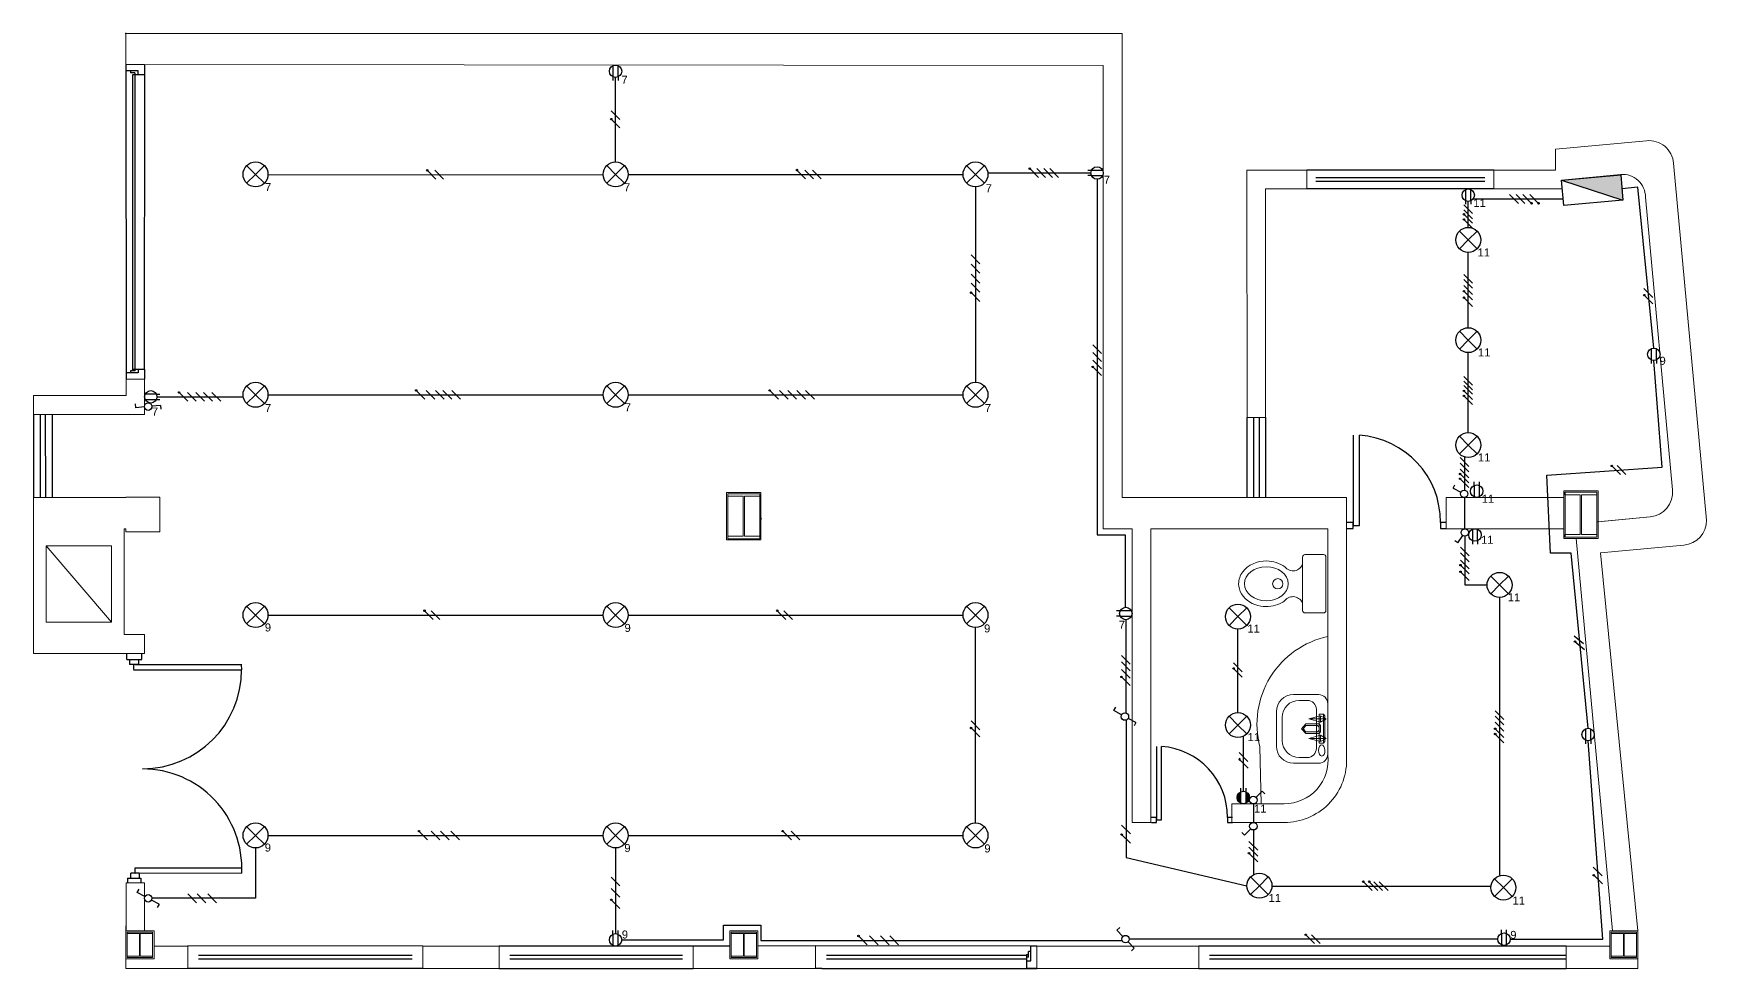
# Model space of a CAD drawing. Header units: metres. Extents: x 0 to 32.6, y 0 to 21.3.
# Drawn here: x 19.23 to 32.64, y 0 to 7.5 of the extents above; entities that cross this region are included whole.
import ezdxf

# ---------------------------------------------------------------- set-up
doc = ezdxf.new("R2010")
doc.units = ezdxf.units.M
doc.linetypes.add('ACAD_ISO02W100', pattern=[15, 12, -3])
for name, color, linetype, lineweight in [('EDaIFICIO', 7, 'Continuous', 18), ('ESTRUCTURAL', 7, 'Continuous', 15), ('FASES', 7, 'Continuous', 30), ('L-Suelo', 7, 'ACAD_ISO02W100', 30), ('L-Techo', 7, 'Continuous', 30), ('MUEBLES', 9, 'Continuous', 5)]:
    doc.layers.add(name, color=color, linetype=linetype, lineweight=lineweight)
for name, color, linetype in [('INDICACION-Tabla', 7, 'Continuous'), ('LUMINARIA', 7, 'Continuous'), ('PUERTA', 7, 'Continuous'), ('TOMACORRIENTES', 7, 'Continuous'), ('VENTANA', 9, 'Continuous')]:
    doc.layers.add(name, color=color, linetype=linetype)
doc.styles.get("Standard").update_dxf_attribs({"font": 'arial.ttf'})

# ---------------------------------------------------------------- blocks, each defined once
blk = doc.blocks.new('lavadero')
for p, q in [((-0.22, 0), (0.22, 0)), ((-0.3, -0.3), (-0.3, -0.08)), ((-0.17, -0.1), (0.17, -0.1)), ((-0.111, -0.027), (-0.125, -0.039)), ((0.129, -0.039), (-0.125, -0.039)), ((-0.125, -0.039), (-0.125, -0.077)), ((-0.125, -0.077), (0.129, -0.077)), ((-0.083, -0.014), (-0.111, -0.065)), ((0.115, -0.027), (-0.111, -0.027)), ((-0.054, -0.065), (-0.111, -0.065)), ((-0.111, -0.065), (-0.083, -0.166)), ((-0.083, -0.014), (-0.083, -0.166)), ((-0.083, -0.014), (-0.054, -0.065)), ((-0.083, -0.166), (-0.054, -0.065)), ((-0.04, -0.077), (-0.026, -0.065)), ((-0.04, -0.192), (-0.04, -0.077)), ((-0.026, -0.065), (0.03, -0.065)), ((-0.026, -0.09), (-0.012, -0.077)), ((-0.026, -0.192), (-0.026, -0.09)), ((0.03, -0.09), (0.016, -0.077)), ((0.044, -0.077), (0.03, -0.065)), ((0.03, -0.192), (0.03, -0.09)), ((0.044, -0.077), (0.044, -0.192)), ((0.087, -0.014), (0.058, -0.065)), ((0.087, -0.166), (0.058, -0.065)), ((0.087, -0.065), (0.058, -0.065)), ((0.087, -0.065), (0.087, -0.014)), ((0.087, -0.014), (0.115, -0.065)), ((0.087, -0.065), (0.115, -0.065)), ((0.087, -0.065), (0.087, -0.166)), ((0.115, -0.065), (0.087, -0.166)), ((0.115, -0.027), (0.129, -0.039)), ((0.129, -0.077), (0.129, -0.039)), ((0.3, -0.08), (0.3, -0.3)), ((-0.25, -0.25), (-0.25, -0.18)), ((0.002, -0.23), (-0.04, -0.192)), ((0.002, -0.217), (-0.026, -0.192)), ((0.03, -0.192), (0.002, -0.217)), ((0.002, -0.23), (0.044, -0.192)), ((0.25, -0.18), (0.25, -0.25)), ((0.1, -0.4), (-0.1, -0.4)), ((0.15, -0.45), (-0.15, -0.45))]:
    blk.add_line(p, q)
for centre, radius, start, end in [((0.22, -0.08), 0.08, 0, 90), ((-0.22, -0.08), 0.08, 90, 180), ((-0.17, -0.18), 0.08, 90, 180), ((0.17, -0.18), 0.08, 0, 90), ((-0.1, -0.25), 0.15, 180, 270), ((0.1, -0.25), 0.15, 270, 0), ((-0.15, -0.3), 0.15, 180, 270), ((0.15, -0.3), 0.15, 270, 0)]:
    blk.add_arc(centre, radius, start, end)
blk.add_ellipse((-0.188, -0.053), major_axis=(-0.0489, 0.001), ratio=0.561716)
blk = doc.blocks.new('INODORO')
for p, q in [((0, -0.23), (0, 0.23)), ((0.02, 0.25), (0.18, 0.25)), ((0.2, 0.23), (0.2, -0.23)), ((0.18, -0.25), (0.02, -0.25))]:
    blk.add_line(p, q)
blk.add_circle((0.414, 0), 0.0438)
for centre, radius, start, end in [((0.02, 0.23), 0.02, 90, 180), ((0.18, 0.23), 0.02, 0, 90), ((0.283, 0.197), 0.0864, 196.4375, 322.7515), ((0.283, -0.197), 0.0864, 37.1646, 163.5625), ((0.02, -0.23), 0.02, 180, 270), ((0.18, -0.23), 0.02, 270, 0)]:
    blk.add_arc(centre, radius, start, end)
blk.add_ellipse((0.512, 0), major_axis=(0.188, 0), ratio=0.77871)
blk.add_open_spline([(0.352, -0.145), (0.364, -0.154), (0.378, -0.163), (0.444, -0.194), (0.504, -0.202), (0.629, -0.181), (0.692, -0.143), (0.741, -0.061), (0.75, -0.03), (0.75, 0), (0.75, 0.036), (0.737, 0.072), (0.671, 0.163), (0.591, 0.196), (0.453, 0.196), (0.396, 0.177), (0.352, 0.144)], degree=3, knots=[3.942102, 3.942102, 3.942102, 3.942102, 4.162638, 4.162638, 4.924422, 4.924422, 5.847984, 5.847984, 6.283185, 6.283185, 6.283185, 6.801532, 6.801532, 7.861895, 7.861895, 8.624417, 8.624417, 8.624417, 8.624417])
blk = doc.blocks.new('columna')
at = {"layer": 'ESTRUCTURAL'}
for p, q in [((-0.256, 0.36), (0, 0.36)), ((-0.256, 0.34), (-0.256, 0.36)), ((-0.134, 0.34), (-0.256, 0.34)), ((-0.134, 0.36), (-0.134, 0.36)), ((-0.134, 0.34), (-0.134, 0.02)), ((-0.122, 0.36), (-0.122, 0.36)), ((0, 0.34), (-0.122, 0.34)), ((-0.122, 0.34), (-0.122, 0.02)), ((0, 0.36), (0, 0.34)), ((-0.134, 0.02), (-0.256, 0.02)), ((-0.256, 0.02), (-0.256, 0)), ((-0.256, 0), (0, 0)), ((-0.134, 0), (-0.134, 0)), ((0, 0.02), (-0.122, 0.02)), ((-0.122, 0), (-0.122, 0)), ((0, 0), (0, 0.02))]:
    blk.add_line(p, q, dxfattribs=at)
blk = doc.blocks.new('iiiiiiiiiiiii')
at = {"layer": 'ESTRUCTURAL'}
for p, q in [((0.0101, 0.105), (0.0101, 0.204)), ((0.19299, 0.204), (0.19299, 0.105)), ((0.0101, 0.105), (0.19299, 0.105)), ((0.0101, 0), (0.0101, 0.099)), ((0.0101, 0.099), (0.19299, 0.099)), ((0.19299, 0.099), (0.19299, 0))]:
    blk.add_line(p, q, dxfattribs=at)
blk.add_lwpolyline([(0, 0.204), (0.204, 0.204), (0.204, 0), (0, 0)], close=True, dxfattribs=at)
blk = doc.blocks.new('Lampara')
at = {"layer": 'LUMINARIA'}
for q in [(-0.071, 0.071), (-0.071, -0.071), (0.071, 0.071), (0.071, -0.071)]:
    blk.add_line((0, 0), q, dxfattribs=at)
blk.add_circle((0, 0), 0.1, dxfattribs=at)
blk = doc.blocks.new('56')
at = {"layer": 'PUERTA'}
for p, q in [((-0.04, 0.65), (-0.04, 0.61)), ((-0.04, 0.61), (0, 0.61)), ((0, 0.61), (0, 0.65)), ((-0.02, 0.08), (-0.61, 0.08)), ((-0.04, 0.08), (-0.61, 0.08)), ((-0.61, 0.04), (-0.02, 0.04)), ((-0.04, 0.04), (-0.04, 0)), ((0, 0.04), (-0.04, 0.04)), ((-0.02, 0.04), (-0.02, 0.08)), ((0, 0), (0, 0.04))]:
    blk.add_line(p, q, dxfattribs=at)
blk.add_arc((-0.043, 0.042), 0.568, 89.7143, 176.12, dxfattribs=at)
blk = doc.blocks.new('pook')
at = {"layer": 'PUERTA'}
for p, q in [((0.111, 0.082), (0.111, 1.133)), ((0.161, 1.133), (0.111, 1.131)), ((0.161, 0.068), (0.161, 1.133)), ((2.114, 0.083), (2.113, 1.133)), ((2.164, 0.083), (2.163, 1.133)), ((0.06, 0.15), (0, 0.15)), ((0.061, 0), (0, 0)), ((0.061, 0), (0.06, 0.15)), ((0.06, 0.117), (0.11, 0.117)), ((0.06, 0.029), (0.11, 0.029)), ((0.11, 0.117), (0.11, 0.029)), ((0.11, 0.068), (0.16, 0.068)), ((2.164, 0.083), (2.114, 0.083)), ((2.164, 0.124), (2.164, 0.042)), ((2.164, 0.124), (2.214, 0.124)), ((2.214, 0.042), (2.164, 0.042)), ((2.214, 0.007), (2.214, 0.138)), ((2.214, 0.138), (2.259, 0.138)), ((2.214, 0.007), (2.259, 0.007))]:
    blk.add_line(p, q, dxfattribs=at)
for centre, radius, start, end in [((0.161, 0.156), 0.976, 0.0193, 90.0193), ((2.116, 0.156), 0.978, 87.208, 179.9706)]:
    blk.add_arc(centre, radius, start, end, dxfattribs=at)
blk = doc.blocks.new('*U19')
at = {"layer": 'LUMINARIA'}
for p, q in [((0.071, 0.071), (0.021, 0.021)), ((0.071, 0.071), (0.092, 0.049)), ((-0.071, -0.071), (-0.092, -0.049)), ((-0.021, -0.021), (-0.071, -0.071))]:
    blk.add_line(p, q, dxfattribs=at)
blk.add_circle((0, 0), 0.03, dxfattribs=at)
blk = doc.blocks.new('*U38')
at = {"layer": 'TOMACORRIENTES'}
for p, q in [((0.045, 0.021), (-0.045, 0.021)), ((0.045, 0.021), (0.074, 0.021)), ((-0.045, -0.021), (0.045, -0.021)), ((0.045, -0.021), (0.074, -0.021))]:
    blk.add_line(p, q, dxfattribs=at)
blk.add_circle((0, 0), 0.05, dxfattribs=at)
blk = doc.blocks.new('Interruptor')
at = {"layer": 'LUMINARIA'}
for q in [(0.021, 0.021), (0.092, 0.049)]:
    blk.add_line((0.071, 0.071), q, dxfattribs=at)
blk.add_circle((0, 0), 0.03, dxfattribs=at)
blk = doc.blocks.new('Toma corriente CFGI 1 Fase')
at = {"layer": 'TOMACORRIENTES'}
h = blk.add_hatch(dxfattribs=at)
h.set_pattern_fill('ANGLE', color=256)
h.set_pattern_definition([(0, (-6.336, -3.4325), (0, 6.985), [5.08, -1.905]), (90, (-6.336, -3.4325), (-6.985, 4e-16), [5.08, -1.905])])
h.paths.add_polyline_path([(0.045, 0.021, 0.63707), (-0.045, 0.021)])
h.paths.add_polyline_path([(-0.045, -0.021, 0.63707), (0.045, -0.021)])
at = {"layer": 'TOMACORRIENTES', "lineweight": 40}
h = blk.add_hatch(color=256, dxfattribs=at)
h.dxf.hatch_style = 1
h.paths.add_polyline_path([(-0.045, 0.021), (0.045, 0.021, 0.63707)])
h.paths.add_polyline_path([(0.045, -0.021), (-0.045, -0.021, 0.63707)])
at = {"layer": 'TOMACORRIENTES'}
for p, q in [((-0.045, 0.021), (0.074, 0.021)), ((-0.045, -0.021), (0.074, -0.021))]:
    blk.add_line(p, q, dxfattribs=at)
blk.add_circle((0, 0), 0.05, dxfattribs=at)
blk = doc.blocks.new('*U20')
at = {"layer": 'LUMINARIA'}
for p, q in [((0.071, 0.071), (0.021, 0.021)), ((0.071, 0.071), (0.092, 0.049)), ((-0.071, -0.071), (-0.092, -0.049)), ((-0.021, -0.021), (-0.071, -0.071))]:
    blk.add_line(p, q, dxfattribs=at)
blk.add_circle((0, 0), 0.03, dxfattribs=at)
blk = doc.blocks.new('*U21')
at = {"layer": 'LUMINARIA'}
for p, q in [((0.071, 0.071), (0.021, 0.021)), ((0.071, 0.071), (0.092, 0.049)), ((-0.071, -0.071), (-0.092, -0.049)), ((-0.021, -0.021), (-0.071, -0.071))]:
    blk.add_line(p, q, dxfattribs=at)
blk.add_circle((0, 0), 0.03, dxfattribs=at)
blk = doc.blocks.new('*U22')
at = {"layer": 'LUMINARIA'}
for p, q in [((0.071, 0.071), (0.021, 0.021)), ((0.071, 0.071), (0.092, 0.049)), ((-0.071, -0.071), (-0.092, -0.049)), ((-0.021, -0.021), (-0.071, -0.071))]:
    blk.add_line(p, q, dxfattribs=at)
blk.add_circle((0, 0), 0.03, dxfattribs=at)
blk = doc.blocks.new('LINEAS')
at = {"layer": 'FASES'}
blk.add_line((-0.035, -0.035), (0.035, 0.035), dxfattribs=at)
blk = doc.blocks.new('NEUTRO')
at = {"layer": 'FASES'}
h = blk.add_hatch(color=256, dxfattribs=at)
h.dxf.hatch_style = 1
h.paths.add_polyline_path([(-0.041, -0.035, 1), (-0.03, -0.035, 1)])
blk.add_line((-0.035, -0.035), (0.035, 0.035), dxfattribs=at)
blk.add_circle((-0.035, -0.035), 0.00585, dxfattribs=at)
blk = doc.blocks.new('Tablero')
at = {"layer": 'TOMACORRIENTES', "linetype": 'ACAD_ISO02W100', "lineweight": 100}
h = blk.add_hatch(dxfattribs=at)
h.set_pattern_fill('ANGLE', color=256)
h.set_pattern_definition([(0, (-5.943, -4.4974), (0, 6.985), [5.08, -1.905]), (90, (-5.943, -4.4974), (-6.985, 4e-16), [5.08, -1.905])])
h.paths.add_polyline_path([(0.15, 0.35), (-0.15, 0.35), (-0.15, -0.35)])
at = {"layer": 'TOMACORRIENTES'}
h = blk.add_hatch(color=256, dxfattribs=at)
h.dxf.hatch_style = 1
h.paths.add_polyline_path([(0.15, 0.35), (-0.15, 0.35), (-0.15, -0.35)])
blk.add_line((-0.15, -0.35), (0.15, 0.35), dxfattribs=at)
blk.add_lwpolyline([(0.15, -0.35), (-0.15, -0.35), (-0.15, 0.35), (0.15, 0.35)], close=True, dxfattribs=at)

msp = doc.modelspace()

# ---------------------------------------------------------------- linework, layer by layer
at = {"layer": 'EDaIFICIO'}
for p, q in [((30.558, 3.775), (31.5, 3.775)), ((31.5, 3.775), (30.558, 3.775)), ((25.066, 3.606), (25.063, 3.618)), ((30.558, 3.525), (31.5, 3.525)), ((31.77, 3.58), (32.192, 3.62)), ((31.77, 3.58), (32.192, 3.62)), ((19.856, 3.389), (19.33, 3.388)), ((19.33, 3.388), (19.33, 2.776)), ((19.33, 3.388), (19.856, 2.776)), ((19.856, 3.389), (19.856, 2.776)), ((31.794, 3.331), (32.464, 3.394)), ((31.794, 3.331), (32.464, 3.394)), ((19.856, 2.776), (19.33, 2.776)), ((19.972, 0.685), (19.972, 0.302)), ((20.12, 0.685), (20.12, 0.302)), ((19.97, 0.281), (19.97, 0.098)), ((19.981, 0.281), (20.08, 0.281)), ((19.981, 0.281), (19.981, 0.098)), ((20.08, 0.281), (20.08, 0.098)), ((20.086, 0.281), (20.185, 0.281)), ((20.086, 0.281), (20.086, 0.098)), ((20.185, 0.281), (20.185, 0.098)), ((20.196, 0.281), (20.196, 0.098)), ((24.823, 0.281), (24.922, 0.281)), ((24.823, 0.281), (24.922, 0.281)), ((24.922, 0.281), (24.922, 0.098)), ((24.922, 0.281), (24.922, 0.098)), ((24.928, 0.281), (25.027, 0.281)), ((24.928, 0.281), (24.928, 0.098)), ((24.928, 0.281), (25.027, 0.281)), ((24.928, 0.281), (24.928, 0.098)), ((31.88, 0.281), (31.979, 0.281)), ((31.88, 0.281), (31.979, 0.281)), ((31.88, 0.281), (31.979, 0.281)), ((31.979, 0.281), (31.979, 0.098)), ((31.979, 0.281), (31.979, 0.098)), ((31.979, 0.281), (31.979, 0.098)), ((31.985, 0.281), (32.084, 0.281)), ((31.985, 0.281), (31.985, 0.098)), ((31.985, 0.281), (32.084, 0.281)), ((31.985, 0.281), (31.985, 0.098)), ((31.985, 0.281), (32.084, 0.281)), ((31.985, 0.281), (31.985, 0.098)), ((20.467, 0.179), (20.196, 0.179)), ((24.52, 0.18), (24.813, 0.18)), ((25.501, 0.18), (25.037, 0.18)), ((19.97, 0.076), (19.97, 0)), ((20.08, 0.098), (19.981, 0.098)), ((20.185, 0.087), (19.981, 0.087)), ((20.086, 0.098), (20.185, 0.098)), ((24.922, 0.098), (24.823, 0.098)), ((24.922, 0.098), (24.823, 0.098)), ((25.027, 0.098), (24.928, 0.098)), ((25.027, 0.098), (24.928, 0.098)), ((31.979, 0.098), (31.88, 0.098)), ((31.979, 0.098), (31.88, 0.098)), ((31.979, 0.098), (31.88, 0.098)), ((32.084, 0.098), (31.985, 0.098)), ((32.084, 0.098), (31.985, 0.098)), ((32.084, 0.098), (31.985, 0.098))]:
    msp.add_line(p, q, dxfattribs=at)
at = {"layer": 'EDaIFICIO', "ltscale": 0.05}
msp.add_line((31.891, 0.301), (31.599, 3.448), dxfattribs=at)
at = {"layer": 'EDaIFICIO'}
for points in [[(19.97, 7.496), (27.958, 7.496), (27.958, 3.775), (29.758, 3.776), (29.759, 1.67, -0.414629), (29.259, 1.17), (28.838, 1.17), (28.838, 1.32), (29.259, 1.32, 0.446701), (29.609, 1.711), (29.608, 3.525), (28.188, 3.525), (28.188, 1.17), (28.038, 1.17), (28.038, 3.525), (27.807, 3.525), (27.808, 7.24), (20.12, 7.246), (19.97, 7.246)], [(30.94, 6.25), (31.487, 6.25), (31.481, 6.321), (31.956, 6.365, -0.441548), (32.155, 6.183), (32.372, 3.837, -0.413646), (32.192, 3.62), (31.775, 3.58), (31.775, 3.829), (31.5, 3.829), (31.5, 3.775), (30.558, 3.775), (30.558, 3.525), (31.5, 3.525), (31.5, 3.448), (31.599, 3.448), (31.891, 0.301), (31.87, 0.301), (31.87, 0.179), (31.518, 0.179), (31.518, -0.001), (32.094, -0.001), (32.094, 0.301), (31.794, 3.331), (32.464, 3.394, 0.386886), (32.645, 3.593), (32.381, 6.456, 0.414955), (32.163, 6.636), (31.434, 6.567), (31.434, 6.4), (30.94, 6.4)]]:
    msp.add_lwpolyline(points, format="xyb", close=True, dxfattribs=at)
for points in [[(28.958, 4.416), (29.108, 4.416), (29.108, 6.25), (29.44, 6.25), (29.44, 6.4), (28.958, 6.4), (28.961, 4.416)], [(19.972, 4.725), (20.12, 4.725), (20.12, 4.442), (19.229, 4.441), (19.229, 4.592), (19.972, 4.592)], [(19.23, 3.775), (19.97, 3.775), (19.97, 3.777), (20.244, 3.777), (20.244, 3.5), (19.97, 3.5), (19.97, 3.525), (19.956, 3.525), (19.956, 2.676), (20.12, 2.676), (20.12, 2.526), (19.23, 2.526)], [(24.787, 3.435), (24.787, 3.815), (25.063, 3.815), (25.063, 3.435)], [(31.5, 3.448), (31.5, 3.829), (31.775, 3.829), (31.775, 3.448)], [(19.972, 0.685), (20.12, 0.685), (20.12, 0.302), (20.196, 0.302), (20.196, 0.179), (20.467, 0.18), (20.467, 0), (19.97, 0)], [(24.52, 0.179), (24.813, 0.179), (24.813, 0.301), (25.037, 0.301), (25.037, 0.18), (25.501, 0.179), (25.501, 0), (24.52, 0)], [(25.037, 0.301), (25.037, 0.077), (24.813, 0.077), (24.813, 0.301)], [(32.094, 0.301), (32.094, 0.077), (31.87, 0.077), (31.87, 0.301)], [(32.094, 0.301), (32.094, 0.077), (31.87, 0.077), (31.87, 0.301)], [(32.094, 0.301), (32.094, 0.077), (31.87, 0.077), (31.87, 0.301)], [(22.352, 0.179), (22.352, 0), (22.964, 0), (22.964, 0.179)], [(27.276, 0.179), (27.276, -0.001), (28.574, -0.001), (28.574, 0.179)]]:
    msp.add_lwpolyline(points, close=True, dxfattribs=at)
for points in [[(24.797, 3.445), (24.797, 3.805), (25.053, 3.805), (25.053, 3.445), (24.797, 3.445)], [(24.797, 3.445), (24.797, 3.805), (25.053, 3.805), (25.053, 3.445), (24.797, 3.445)], [(24.797, 3.445), (24.797, 3.805), (25.053, 3.805), (25.053, 3.445), (24.797, 3.445)], [(31.51, 3.458), (31.51, 3.819), (31.765, 3.819), (31.765, 3.458), (31.51, 3.458)], [(31.765, 3.478), (31.765, 3.458), (31.51, 3.458)], [(31.765, 3.478), (31.765, 3.458), (31.51, 3.458)], [(19.97, 0.281), (19.97, 0.302), (20.196, 0.302), (20.196, 0.281)], [(19.981, 0.281), (19.981, 0.291), (20.185, 0.291), (20.185, 0.281)], [(24.823, 0.281), (24.823, 0.291), (25.027, 0.291), (25.027, 0.281)], [(31.88, 0.281), (31.88, 0.291), (32.084, 0.291), (32.084, 0.281)], [(20.196, 0.098), (20.196, 0.076), (19.97, 0.076), (19.97, 0.098)], [(20.185, 0.098), (20.185, 0.087), (19.981, 0.087), (19.981, 0.098)], [(25.027, 0.098), (25.027, 0.087), (24.823, 0.087), (24.823, 0.098)], [(32.084, 0.098), (32.084, 0.087), (31.88, 0.087), (31.88, 0.098)]]:
    msp.add_lwpolyline(points, dxfattribs=at)
msp.add_arc((25.047, 3.603), 0.0186, 327.5318, 11.7835, dxfattribs=at)
at = {"layer": 'L-Suelo'}
for p, q in [((32.222, 4.974), (32.094, 6.263)), ((24.763, 0.229), (24.763, 0.346)), ((24.763, 0.346), (25.062, 0.346)), ((25.062, 0.346), (25.062, 0.24)), ((23.947, 0.229), (24.763, 0.229)), ((25.062, 0.24), (25.062, 0.225)), ((25.062, 0.225), (27.958, 0.225))]:
    msp.add_line(p, q, dxfattribs=at)
for points in [[(27.758, 6.327), (27.758, 3.477), (27.984, 3.477), (27.984, 2.894)], [(31.695, 1.925), (31.559, 3.329), (31.394, 3.33), (31.364, 3.954), (32.288, 4.02), (32.222, 4.874)], [(27.988, 2.795), (27.988, 2.049)], [(31.071, 0.235), (31.812, 0.235), (31.695, 1.825)], [(29.011, 1.11), (29.011, 0.75)], [(30.971, 0.235), (28.016, 0.235)]]:
    msp.add_lwpolyline(points, dxfattribs=at)
at = {"layer": 'L-Suelo', "elevation": 0.2}
msp.add_lwpolyline([(30.734, 5.941), (30.734, 6.15)], dxfattribs=at)
at = {"layer": 'L-Techo'}
for p, q in [((23.897, 6.466), (23.897, 7.148)), ((23.997, 6.366), (26.683, 6.366)), ((32.094, 6.263), (31.966, 6.251)), ((20.22, 4.583), (20.912, 4.583)), ((21.11, 4.599), (23.797, 4.599)), ((23.997, 4.599), (26.683, 4.599)), ((30.707, 3.525), (30.707, 3.775)), ((21.11, 2.833), (23.797, 2.833)), ((23.997, 2.833), (26.683, 2.833)), ((26.783, 1.166), (26.783, 2.733)), ((28.887, 2.051, 0.2), (28.887, 2.721, 0.2)), ((28.931, 1.42), (28.931, 1.861, 0.2)), ((29.011, 1.32), (29.011, 1.17)), ((21.01, 0.966), (21.01, 0.562)), ((21.11, 1.066), (23.797, 1.066)), ((23.897, 0.966), (23.897, 0.274)), ((23.997, 1.066), (26.683, 1.066)), ((21.01, 0.562), (20.179, 0.562))]:
    msp.add_line(p, q, dxfattribs=at)
for points in [[(21.11, 6.363), (23.797, 6.366)], [(27.708, 6.377), (26.882, 6.377)], [(26.783, 6.266), (26.783, 4.699)], [(30.774, 6.169), (30.774, 6.169), (31.495, 6.169)], [(30.707, 3.465), (30.707, 3.075), (30.885, 3.075)], [(27.99, 1.991), (27.99, 0.889), (28.96, 0.663)]]:
    msp.add_lwpolyline(points, dxfattribs=at)
for points, elevation in [([(30.734, 5.137), (30.734, 5.741)], 0.2), ([(30.734, 4.296), (30.734, 4.937)], 0.2), ([(30.704, 4.099), (30.704, 3.835)], 0.2), ([(30.985, 2.975), (30.985, 0.748)], 0.2), ([(29.16, 0.66), (30.886, 0.66), (30.916, 0.66)], -2.6)]:
    msp.add_lwpolyline(points, dxfattribs=dict(at, elevation=elevation))
msp.add_point((19.97, 7.496), dxfattribs=at)
at = {"layer": 'MUEBLES'}
msp.add_line((29.074, 1.32), (29.064, 1.776), dxfattribs=at)
msp.add_arc((29.758, 1.959), 0.718, 101.9429, 194.7451, dxfattribs=at)
at = {"layer": 'VENTANA'}
for p, q in [((19.971, 7.246), (19.972, 4.775)), ((20.12, 4.805), (20.123, 7.246)), ((20.068, 7.196), (19.97, 7.196)), ((20.007, 7.196), (20.007, 7.181)), ((20.043, 7.181), (20.007, 7.181)), ((20.026, 4.79), (20.026, 7.166)), ((20.043, 7.181), (20.043, 7.166)), ((20.045, 4.79), (20.045, 7.166)), ((20.064, 7.166), (20.12, 7.166)), ((30.868, 6.4), (29.44, 6.4)), ((30.94, 6.4), (30.778, 6.4)), ((30.94, 6.4), (30.778, 6.4)), ((30.898, 6.25), (29.44, 6.25)), ((30.94, 6.25), (30.898, 6.25)), ((30.94, 6.25), (30.898, 6.25)), ((20.07, 4.775), (19.97, 4.775)), ((19.972, 4.775), (19.972, 4.725)), ((20.045, 4.79), (20.008, 4.79)), ((20.008, 4.79), (20.008, 4.775)), ((20.066, 4.805), (20.12, 4.805)), ((20.12, 4.805), (20.12, 4.725)), ((19.229, 4.442), (19.23, 3.775)), ((19.284, 4.442), (19.284, 3.775)), ((19.324, 4.442), (19.325, 3.775)), ((19.324, 4.442), (19.325, 3.775)), ((19.379, 4.442), (19.38, 3.775)), ((28.958, 4.416), (28.958, 3.775)), ((29.011, 4.416), (29.011, 3.775)), ((29.058, 4.416), (29.058, 3.777)), ((29.108, 4.416), (29.108, 3.775)), ((19.229, 4.13), (19.23, 3.775)), ((22.352, 0.179), (20.467, 0.18)), ((24.52, 0.179), (22.964, 0.179)), ((27.227, 0.179), (25.501, 0.18)), ((27.209, 0.091), (27.209, 0.135)), ((27.227, 0.135), (27.209, 0.135)), ((27.227, 0.061), (27.227, 0.179)), ((27.276, 0.179), (27.227, 0.179)), ((31.518, 0.178), (28.574, 0.178)), ((22.266, 0), (20.467, 0)), ((22.352, 0), (22.266, 0)), ((27.191, 0.111), (27.209, 0.111)), ((27.209, 0.091), (27.191, 0.091)), ((27.191, 0.067), (27.191, -0.001)), ((22.964, 0), (24.52, 0)), ((25.551, 0), (25.501, 0)), ((25.551, 0), (27.191, 0)), ((27.276, -0.001), (27.191, -0.001)), ((28.574, -0.001), (31.518, -0.001))]:
    msp.add_line(p, q, dxfattribs=at)
at = {"layer": 'VENTANA', "ltscale": 0.025}
for p, q in [((30.868, 6.339), (29.512, 6.339)), ((30.868, 6.309), (29.512, 6.309)), ((22.266, 0.103), (20.553, 0.103)), ((22.266, 0.073), (20.553, 0.073)), ((24.434, 0.103), (23.05, 0.103)), ((24.434, 0.073), (23.05, 0.073)), ((27.191, 0.103), (25.587, 0.103)), ((27.191, 0.073), (25.587, 0.073)), ((31.518, 0.103), (28.66, 0.103)), ((31.518, 0.073), (28.66, 0.073))]:
    msp.add_line(p, q, dxfattribs=at)
at = {"layer": 'VENTANA', "ltscale": 0.05}
msp.add_line((27.191, -0.001), (27.276, -0.001), dxfattribs=at)
at = {"layer": 'VENTANA'}
for points in [[(20.025, 7.166), (20.068, 7.166), (20.068, 7.196)], [(20.026, 4.805), (20.07, 4.805), (20.07, 4.775)], [(27.191, 0.111), (27.191, 0.061), (27.227, 0.061)]]:
    msp.add_lwpolyline(points, dxfattribs=at)

# ---------------------------------------------------------------- block references
at = {"layer": 'EDaIFICIO'}
for p in [(25.053, 3.445), (31.765, 3.458), (31.765, 3.458), (31.765, 3.458)]:
    msp.add_blockref('columna', p, dxfattribs=at)
at = {"layer": 'EDaIFICIO', "rotation": 270}
for p in [(24.823, 0.291), (31.88, 0.291), (31.88, 0.291)]:
    msp.add_blockref('iiiiiiiiiiiii', p, dxfattribs=at)
at = {"layer": 'FASES'}
for name, p, rotation in [('LINEAS', (23.897, 6.84), 270), ('NEUTRO', (23.897, 6.774), 270), ('NEUTRO', (22.422, 6.364), 270), ('LINEAS', (22.483, 6.364), 270), ('NEUTRO', (25.386, 6.366), 270), ('LINEAS', (25.449, 6.366), 270), ('LINEAS', (25.511, 6.366), 270), ('NEUTRO', (27.253, 6.377), 270), ('LINEAS', (27.31, 6.377), 270), ('LINEAS', (27.365, 6.377), 270), ('LINEAS', (27.414, 6.377), 270), ('LINEAS', (31.101, 6.169), 89.99999999999999), ('LINEAS', (31.153, 6.169), 89.99999999999999), ('NEUTRO', (31.207, 6.169), 89.99999999999999), ('NEUTRO', (31.263, 6.169), 89.99999999999999), ('NEUTRO', (30.734, 6.011, 0.2), 270), ('LINEAS', (30.734, 6.087, 0.2), 270), ('LINEAS', (30.734, 6.046, 0.2), 270), ('NEUTRO', (30.734, 5.97, 0.2), 270), ('LINEAS', (26.783, 5.685), 270), ('LINEAS', (26.783, 5.61), 270), ('LINEAS', (26.783, 5.53), 270), ('LINEAS', (30.734, 5.528, 0.2), 270), ('LINEAS', (30.734, 5.488, 0.2), 270), ('NEUTRO', (26.783, 5.383), 270), ('LINEAS', (26.783, 5.458), 270), ('NEUTRO', (30.734, 5.394), 270), ('NEUTRO', (30.734, 5.343, 0.2), 270), ('LINEAS', (30.734, 5.439, 0.2), 270), ('NEUTRO', (32.18, 5.363), 270), ('LINEAS', (32.178, 5.415), 270), ('LINEAS', (27.758, 4.964), 270), ('LINEAS', (27.758, 4.902), 270), ('LINEAS', (27.758, 4.841), 270), ('NEUTRO', (27.758, 4.788), 269.9844504155009), ('LINEAS', (30.734, 4.71, 0.2), 270), ('LINEAS', (30.734, 4.674, 0.2), 270), ('NEUTRO', (20.432, 4.583), 270), ('LINEAS', (20.5, 4.583), 270), ('LINEAS', (20.566, 4.583), 270), ('LINEAS', (20.629, 4.583), 270), ('LINEAS', (20.696, 4.583), 270), ('NEUTRO', (22.333, 4.599), 270), ('LINEAS', (22.412, 4.599), 270), ('LINEAS', (22.487, 4.599), 270), ('LINEAS', (22.548, 4.599), 270), ('LINEAS', (22.619, 4.599), 270), ('NEUTRO', (25.168, 4.599), 270), ('LINEAS', (25.246, 4.599), 270), ('LINEAS', (25.312, 4.599), 270), ('LINEAS', (25.386, 4.599), 270), ('LINEAS', (25.456, 4.599), 270), ('NEUTRO', (30.734, 4.595, 0.2), 270), ('NEUTRO', (30.734, 4.555, 0.2), 270), ('LINEAS', (30.734, 4.638, 0.2), 270), ('LINEAS', (30.704, 4.06), 270), ('LINEAS', (30.704, 4.015), 270), ('NEUTRO', (31.92, 3.994), 270), ('LINEAS', (31.962, 3.996), 270), ('NEUTRO', (30.704, 3.929, 0.2), 270), ('NEUTRO', (30.704, 3.891, 0.2), 270), ('LINEAS', (30.704, 3.967, 0.2), 270), ('LINEAS', (30.707, 3.343), 270), ('NEUTRO', (30.707, 3.198), 270), ('LINEAS', (30.707, 3.296), 270), ('LINEAS', (30.707, 3.239), 270), ('NEUTRO', (30.707, 3.145), 270), ('NEUTRO', (22.4, 2.833), 270), ('LINEAS', (22.453, 2.833), 270), ('NEUTRO', (25.228, 2.833), 270), ('LINEAS', (25.281, 2.833), 270), ('LINEAS', (31.621, 2.636), 275.5605771806062), ('NEUTRO', (31.628, 2.589), 275.5450275962731), ('LINEAS', (27.988, 2.474), 270), ('LINEAS', (27.988, 2.422), 270), ('LINEAS', (28.887, 2.414, 0.2), 270), ('NEUTRO', (27.988, 2.302), 270), ('LINEAS', (27.988, 2.362), 270), ('NEUTRO', (28.887, 2.37, 0.2), 270), ('LINEAS', (30.985, 2.03, 0.2), 270), ('LINEAS', (30.985, 1.987, 0.2), 270), ('NEUTRO', (26.783, 1.893), 270), ('LINEAS', (26.783, 1.949), 270), ('NEUTRO', (30.985, 1.886, 0.2), 270), ('NEUTRO', (30.985, 1.844, 0.2), 270), ('LINEAS', (30.985, 1.938, 0.2), 270), ('LINEAS', (28.931, 1.695, 0.1), 270), ('NEUTRO', (22.355, 1.066), 270), ('LINEAS', (22.453, 1.066), 270), ('LINEAS', (22.528, 1.066), 270), ('LINEAS', (22.611, 1.066), 270), ('NEUTRO', (25.272, 1.066), 270), ('LINEAS', (25.34, 1.066), 270), ('NEUTRO', (27.99, 1.038), 270), ('LINEAS', (27.99, 1.114), 270), ('LINEAS', (29.011, 0.982), 270), ('LINEAS', (29.011, 0.936), 270), ('NEUTRO', (29.011, 0.889), 270), ('LINEAS', (31.772, 0.777), 270), ('LINEAS', (23.897, 0.697), 270), ('NEUTRO', (29.928, 0.66), 270), ('NEUTRO', (29.975, 0.66, -2.6), 270), ('LINEAS', (30.012, 0.66, -2.6), 270), ('LINEAS', (30.056, 0.66, -2.6), 270), ('NEUTRO', (31.775, 0.712), 270), ('LINEAS', (20.502, 0.562), 270), ('LINEAS', (20.576, 0.562), 270), ('LINEAS', (20.663, 0.562), 270), ('NEUTRO', (23.897, 0.515), 270), ('LINEAS', (23.897, 0.607), 270), ('NEUTRO', (29.466, 0.235), 270), ('LINEAS', (29.513, 0.235), 270), ('NEUTRO', (25.88, 0.225), 270), ('LINEAS', (25.967, 0.225), 270), ('LINEAS', (26.055, 0.225), 270), ('LINEAS', (26.131, 0.225), 270)]:
    msp.add_blockref(name, p, dxfattribs=dict(at, rotation=rotation))
at = {"layer": 'FASES', "xscale": -1, "rotation": 179.9844504155005}
msp.add_blockref('NEUTRO', (28.935, 1.641, 0.1), dxfattribs=at)
at = {"layer": 'L-Techo', "xscale": 0.6814632456913744, "yscale": 0.6814632456913744, "zscale": 0.6814632456913744, "rotation": 275.0776478087395}
msp.add_blockref('Tablero', (31.728, 6.239), dxfattribs=at)
at = {"layer": 'L-Techo'}
for name, p, rotation in [('*U22', (20.149, 4.504), 320.1812965971762), ('Interruptor', (30.701, 3.805), 107.3865755923172), ('Interruptor', (30.707, 3.495), 191.4309380707793), ('*U21', (20.149, 0.562), 286.4769013721705)]:
    msp.add_blockref(name, p, dxfattribs=dict(at, rotation=rotation))
at = {"layer": 'LUMINARIA'}
for name, p, rotation in [('Lampara', (21.01, 6.366), 270), ('Lampara', (23.897, 6.366), 270), ('Lampara', (26.783, 6.366), 270), ('Lampara', (30.734, 5.841, 0.2), 270), ('Lampara', (30.734, 5.037, 0.2), 270), ('Lampara', (21.01, 4.599), 270), ('Lampara', (23.897, 4.599), 270), ('Lampara', (26.783, 4.599), 270), ('Lampara', (30.734, 4.196, 0.2), 270), ('Lampara', (30.985, 3.075, 0.2), 270), ('Lampara', (21.01, 2.833), 270), ('Lampara', (23.897, 2.833), 270), ('Lampara', (26.783, 2.833), 270), ('Lampara', (28.887, 2.821, 0.2), 270), ('*U19', (27.981, 2.019), 286.4769013721705), ('Lampara', (28.887, 1.951, 0.2), 270), ('Lampara', (21.01, 1.066), 270), ('Lampara', (23.897, 1.066), 270), ('Lampara', (26.783, 1.066), 270), ('Interruptor', (29.011, 1.14), 180), ('Lampara', (29.06, 0.663, -2.6), 270), ('Lampara', (31.016, 0.648, 0.2), 270), ('*U20', (27.986, 0.235), 268.5358312979947)]:
    msp.add_blockref(name, p, dxfattribs=dict(at, rotation=rotation))
msp.add_blockref('Interruptor', (29.011, 1.35), dxfattribs=at)
at = {"layer": 'MUEBLES', "rotation": 270}
for name, p, xscale, yscale, zscale in [('56', (29.763, 3.526), 1.226880644650714, 1.226880644650714, 1.226880644650714), ('pook', (19.977, 2.526), 0.81399478589047, 0.81399478589047, 0.81399478589047), ('56', (28.194, 1.17), 1.000140550258779, 1.000140550258779, 1.000140550258779)]:
    msp.add_blockref(name, p, dxfattribs=dict(at, xscale=xscale, yscale=yscale, zscale=zscale))
at = {"layer": 'MUEBLES', "ltscale": 0.1, "xscale": -0.9333333335537191, "yscale": 0.9333333335539464, "zscale": 0.9333333335536669}
msp.add_blockref('INODORO', (29.593, 3.084), dxfattribs=at)
at = {"layer": 'MUEBLES', "ltscale": 0.1, "xscale": -0.9166666666669698, "yscale": 0.9166666666667423, "zscale": 0.9166666666668036, "rotation": 270}
msp.add_blockref('lavadero', (29.608, 1.92), dxfattribs=at)
at = {"layer": 'TOMACORRIENTES'}
for name, p, rotation in [('*U38', (23.897, 7.193), 270), ('*U38', (27.758, 6.377), 180), ('*U38', (30.734, 6.2), 270), ('*U38', (32.222, 4.924), 270), ('*U38', (30.802, 3.826), 89.99999999999999), ('*U38', (30.788, 3.475), 270), ('*U38', (27.988, 2.845), 180), ('*U38', (31.695, 1.875), 270), ('Toma corriente CFGI 1 Fase', (28.931, 1.37), 89.99999999999999), ('*U38', (23.897, 0.229), 89.99999999999999), ('*U38', (31.021, 0.235), 89.99999999999999)]:
    msp.add_blockref(name, p, dxfattribs=dict(at, rotation=rotation))
msp.add_blockref('*U38', (20.17, 4.583), dxfattribs=at)

# ---------------------------------------------------------------- texts
at = {"layer": 'INDICACION-Tabla', "char_height": 0.0642, "width": 0.06418, "attachment_point": 1}
for s, insert in [('7', (23.944, 7.157)), ('7', (27.812, 6.356)), ('7', (21.086, 6.296)), ('7', (23.964, 6.295)), ('7', (26.864, 6.287)), ('11', (30.775, 6.169, -2.4)), ('11', (30.809, 5.772, -2.4)), ('11', (30.812, 4.971, -2.4)), ('9', (32.268, 4.904)), ('7', (20.179, 4.497)), ('7', (21.086, 4.525)), ('7', (23.971, 4.531)), ('7', (26.858, 4.525)), ('11', (30.812, 4.129, -2.4)), ('11', (30.842, 3.797, -2.4)), ('11', (30.837, 3.469, -2.4)), ('11', (31.051, 3.007, -2.4)), ('9', (21.085, 2.766)), ('9', (23.969, 2.762)), ('9', (26.852, 2.758)), ('7', (27.933, 2.788)), ('11', (28.963, 2.756, -2.4)), ('11', (28.965, 1.887, -2.4)), ('11', (29.016, 1.313)), ('9', (21.084, 1.001)), ('9', (23.967, 0.997)), ('9', (26.854, 0.994)), ('11', (29.133, 0.597, -2.4)), ('11', (31.089, 0.576, -2.4)), ('9', (23.947, 0.304)), ('9', (31.071, 0.301))]:
    msp.add_mtext(s, dxfattribs=dict(at, insert=insert))

doc.saveas('drawing.dxf')
